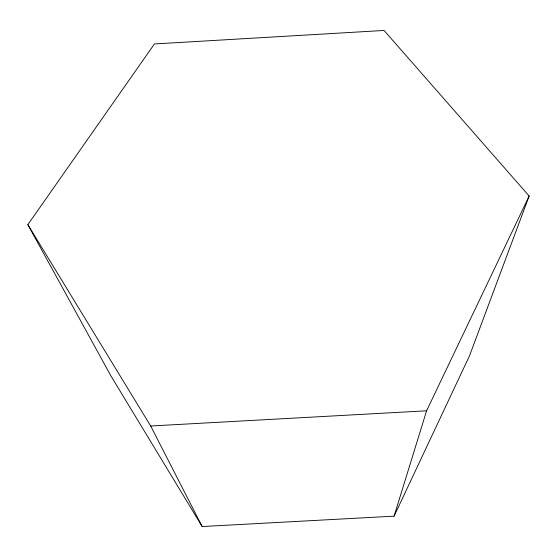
<?xml version="1.0" encoding="UTF-8"?>
<svg xmlns="http://www.w3.org/2000/svg" width="557" height="557" viewBox="0 0 557 557"><rect width="100%" height="100%" fill="white"/><g stroke="black" fill="none" stroke-linecap="round" stroke-linejoin="round"><path stroke-width="0.84" d="M394.084 516.158L426.592 410.794L529.15 196.029L384.052 30.454L154.421 43.954L27.85 224.659L110.815 375.745L202.17 526.546L394.084 516.158L469.516 355.791L529.15 196.029M27.85 224.659L150.689 426.001L426.592 410.794M150.689 426.001L202.17 526.546"/></g></svg>
